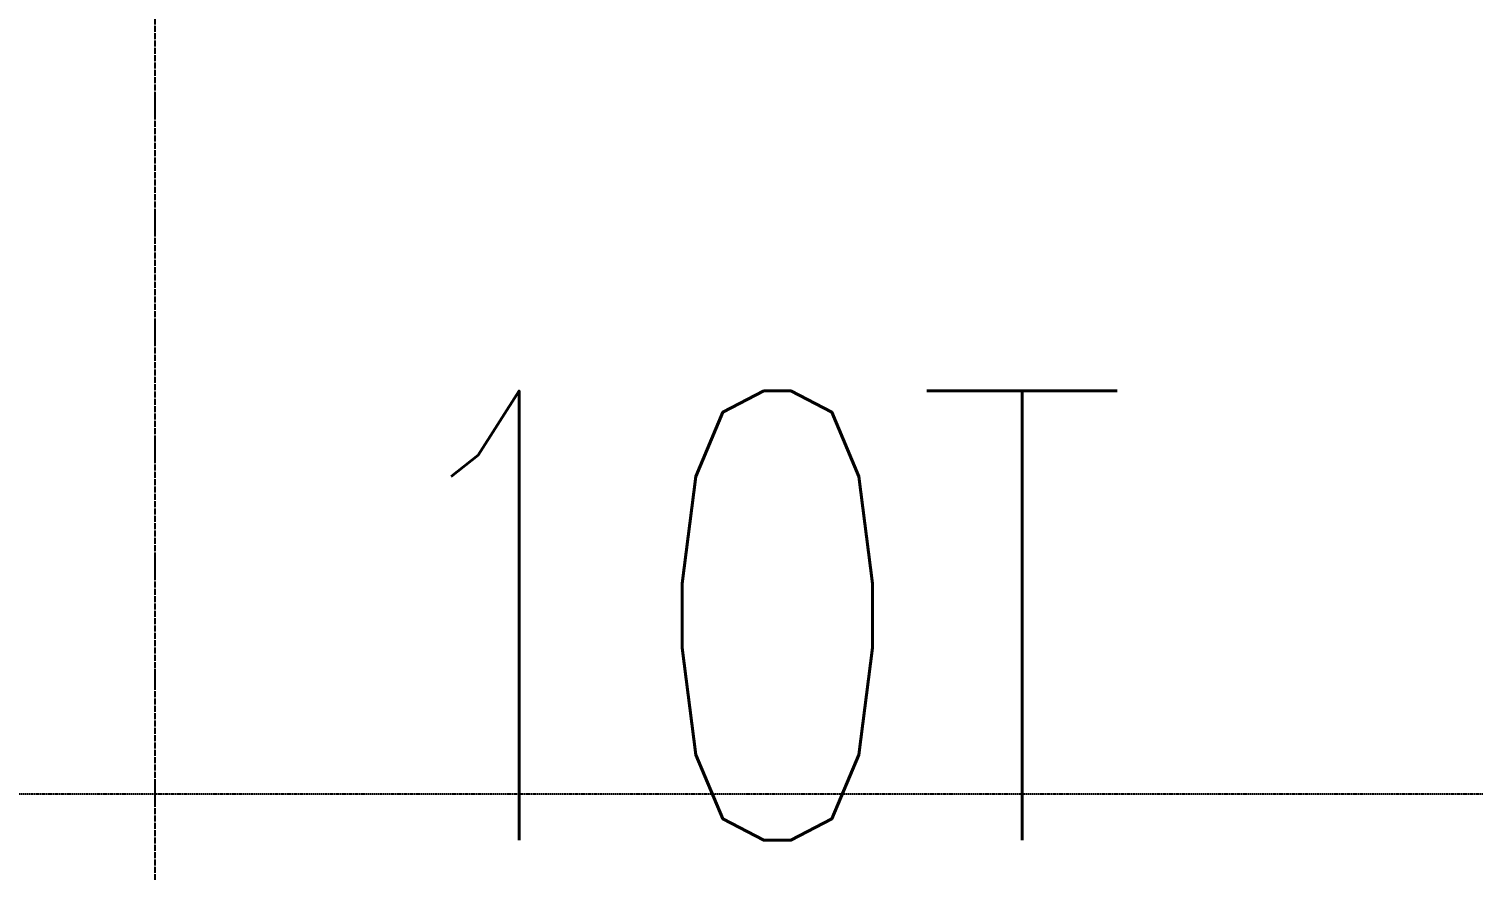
# Model space of a CAD drawing. Extents: x -1899985 to 1774885, y 556286 to 2175695.
# Drawn here: x -1728277 to -1723497, y 572506 to 575290 of the extents above; entities that cross this region are included whole.
import ezdxf

# ---------------------------------------------------------------- set-up
doc = ezdxf.new("R2010")
doc.units = 0
doc.header["$LTSCALE"] = 10
doc.header["$MEASUREMENT"] = 0
doc.linetypes.add('20剖面图$0$__DASH', pattern=[0.35, 0.25, -0.1])
doc.linetypes.add('20剖面图$0$DOTE', pattern=[2.42, 2, -0.2, 0.02, -0.2])
for name, color, linetype in [('20剖面图$0$A-AXIS-DOTE', 14, '20剖面图$0$DOTE'), ('20剖面图$0$A-LIN-V', 9, 'Continuous'), ('20剖面图$0$建-文字', 7, 'Continuous'), ('A-LIN-V', 9, 'Continuous')]:
    doc.layers.add(name, color=color, linetype=linetype)
doc.styles.add('20剖面图$0$A-STANDARD', font='SIMPLEX', dxfattribs={"bigfont": 'GBCBIG'})

# ---------------------------------------------------------------- blocks, each defined once
blk = doc.blocks.new('20剖面图$0$b234swerwr')
at = {"layer": '20剖面图$0$A-AXIS-DOTE', "color": 4}
blk.add_line((-1570355.4, 578015), (-1570355.4, 564377.5), dxfattribs=at)
at = {"layer": '20剖面图$0$建-文字', "color": 4, "style": '20剖面图$0$A-STANDARD', "width": 0.705882}
blk.add_text('10T', height=1487.5, dxfattribs=at).set_placement((-1569645, 571980))
blk = doc.blocks.new('20剖面图')
at = {"layer": '20剖面图$0$A-AXIS-DOTE', "linetype": '20剖面图$0$__DASH', "ltscale": 2}
blk.add_line((-1647680.2, 572757.5), (-1785568.2, 572757.5), dxfattribs=at)
at = {"layer": '20剖面图$0$A-LIN-V'}
blk.add_blockref('20剖面图$0$b234swerwr', (-157505, 625), dxfattribs=at)

msp = doc.modelspace()

# ---------------------------------------------------------------- block references
at = {"layer": 'A-LIN-V'}
msp.add_blockref('20剖面图', (0, 0), dxfattribs=at)

doc.saveas('drawing.dxf')
